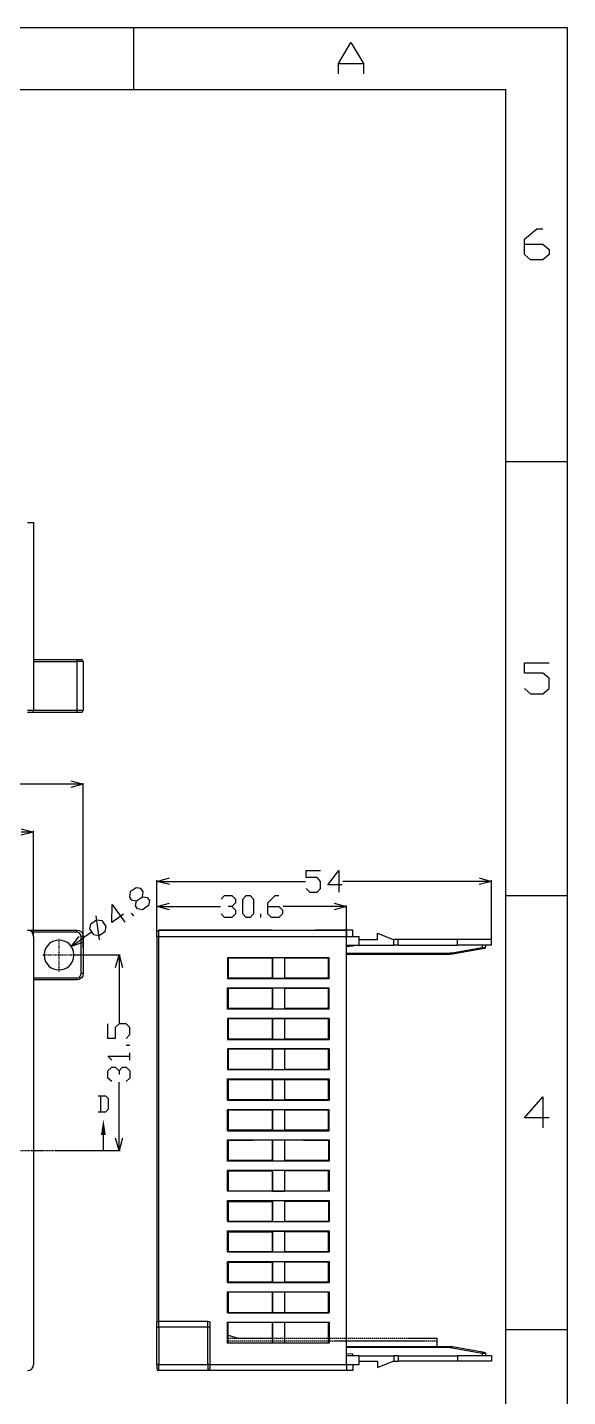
# Model space of a CAD drawing. Header units: millimetres. Extents: x 119 to 713, y -184 to 236.
# Drawn here: x 626.3 to 713.5, y 15.1 to 235.9 of the extents above; entities that cross this region are included whole.
import ezdxf

# ---------------------------------------------------------------- set-up
doc = ezdxf.new("R2010")
doc.units = ezdxf.units.MM
doc.linetypes.add('PDF_IMPORT', pattern=[1, 0.8, -0.2])
doc.layers.add('PDF_几何图形', color=7, linetype='Continuous', true_color=0x231f20)
doc.layers.add('PDF_实体填充', color=7, linetype='Continuous', true_color=0x231f20)

msp = doc.modelspace()

# ---------------------------------------------------------------- linework, layer by layer
at = {"layer": 'PDF_几何图形', "color": 7, "lineweight": -3}
for points in [[(119.39, 235.94), (713.49, 235.94)], [(643.48, 225.94), (643.48, 235.94)], [(713.49, -184.08), (713.49, 235.94)], [(676.5, 228.47), (676.5, 230.13), (678.51, 233.49), (680.52, 230.13), (680.52, 228.47)], [(676.5, 230.13), (680.52, 230.13)], [(129.39, 225.94), (703.49, 225.94)], [(703.49, -174.08), (703.49, 225.94)], [(706.5, 200.96), (709.51, 200.96), (710.52, 200.13), (710.52, 199.3), (709.51, 198.47), (707.51, 198.47), (706.5, 199.3), (706.5, 201.79), (708.51, 203.45), (709.51, 203.45)], [(703.49, 165.93), (713.49, 165.93)], [(626.28, 156.07), (627.28, 156.07), (627.28, 125.76), (626.28, 125.76)], [(627.28, 133.97), (634.27, 133.97)], [(627.28, 133.66), (634.27, 133.66), (634.27, 125.76), (627.28, 125.76)], [(635.27, 133.66), (634.27, 133.66), (634.27, 133.97), (634.97, 133.97)], [(635.27, 133.66), (635.27, 125.76), (634.27, 125.76)], [(635.27, 133.66), (635.19, 133.88), (634.97, 133.97)], [(706.5, 129.3), (707.51, 128.42), (709.51, 128.42), (710.52, 129.3), (710.52, 130.95), (709.51, 131.78), (706.5, 131.78), (706.5, 133.44), (710.52, 133.44)], [(627.28, 128.55), (627.28, 125.76)], [(626.98, 125.45), (626.28, 125.45)], [(634.27, 125.76), (634.27, 125.45), (626.98, 125.45)], [(626.98, 125.45), (627.2, 125.54), (627.28, 125.76)], [(634.97, 125.45), (634.27, 125.45)], [(634.97, 125.45), (635.19, 125.54), (635.27, 125.76)], [(633.31, 113.88), (594.27, 113.88)], [(633.31, 114.4), (635.27, 113.88), (633.31, 113.31)], [(635.27, 113.88), (633.31, 113.88)], [(635.27, 87.5), (635.27, 114.05)], [(625.27, 106.67), (627.28, 106.15), (625.27, 105.63)], [(627.28, 106.15), (625.27, 106.15)], [(627.28, 89.38), (627.28, 106.32)], [(671.26, 97.07), (671.87, 96.45), (673.05, 96.45), (673.62, 97.07), (673.62, 98.2), (673.05, 98.81), (671.26, 98.81), (671.26, 99.95), (673.62, 99.95)], [(677.11, 97.63), (674.8, 97.63), (676.54, 99.95), (676.54, 96.45)], [(649.21, 97.68), (647.2, 98.2), (649.21, 98.77)], [(647.2, 89.73), (647.2, 98.38)], [(647.2, 98.2), (649.21, 98.2)], [(649.21, 98.2), (671.17, 98.2)], [(699.21, 98.2), (677.2, 98.2)], [(699.21, 98.77), (701.22, 98.2), (699.21, 97.68)], [(701.22, 98.2), (699.21, 98.2)], [(701.22, 88.86), (701.22, 98.38)], [(644.88, 93.62), (644.05, 93.79), (643.75, 94.23), (643.88, 95.06), (644.84, 95.71), (644.97, 96.54), (644.62, 97.02), (643.83, 97.15), (642.87, 96.5), (642.74, 95.67), (643.05, 95.19), (643.88, 95.06)], [(644.84, 95.71), (645.62, 95.58), (645.97, 95.1), (645.84, 94.32), (644.88, 93.62)], [(657.55, 95.32), (658.11, 95.89), (659.29, 95.89), (659.86, 95.32), (659.86, 94.71), (659.29, 94.14), (658.68, 94.14)], [(665.1, 94.14), (666.89, 94.14), (667.46, 93.57), (667.46, 92.96), (666.89, 92.39), (665.71, 92.39), (665.1, 92.96), (665.1, 94.71), (666.28, 95.89), (666.89, 95.89)], [(703.49, 95.93), (713.49, 95.93)], [(641.82, 92.92), (639.9, 91.56), (639.99, 94.49), (642, 91.61)], [(643.44, 92.61), (643.09, 93.09)], [(649.21, 93.62), (647.2, 94.14), (649.21, 94.66)], [(647.2, 92.04), (647.2, 94.32)], [(647.2, 94.14), (649.21, 94.14)], [(649.21, 94.14), (657.46, 94.14)], [(659.29, 94.14), (659.86, 93.57), (659.86, 92.96), (659.29, 92.39), (658.11, 92.39), (657.55, 92.96)], [(663.97, 92.39), (663.97, 92.96)], [(675.8, 94.14), (667.55, 94.14)], [(675.8, 94.66), (677.81, 94.14), (675.8, 93.62)], [(677.81, 94.14), (675.8, 94.14)], [(677.81, 85.8), (677.81, 94.32)], [(637.94, 88.77), (637.37, 92.66)], [(626.28, 90.3), (634.27, 90.3)], [(627.28, 89.29), (627.19, 89.69), (626.98, 90.03), (626.67, 90.25), (626.28, 90.3)], [(634.27, 90.3), (634.27, 89.99), (627.02, 89.99)], [(627.28, 89.29), (627.28, 20.29)], [(635.32, 88.38), (633.35, 87.68), (634.66, 89.29)], [(633.35, 87.68), (635.01, 88.86)], [(634.27, 90.3), (634.66, 90.25), (635.01, 90.03), (635.23, 89.69), (635.27, 89.29)], [(634.97, 89.29), (634.88, 89.64), (634.62, 89.9), (634.27, 89.99)], [(634.97, 83.31), (634.97, 89.29)], [(635.27, 89.29), (635.27, 83.31), (634.97, 83.31)], [(635.27, 89.29), (634.97, 89.29)], [(636.63, 89.99), (635.01, 88.86)], [(647.2, 89.99), (647.28, 90.21), (647.5, 90.3)], [(647.2, 89.29), (647.2, 89.99)], [(647.5, 89.29), (647.2, 89.29), (647.2, 27.02)], [(647.5, 89.29), (647.5, 90.3), (677.81, 90.3)], [(650.3, 90.3), (647.5, 90.3)], [(647.5, 27.28), (647.5, 89.29), (677.81, 89.29)], [(665.8, 90.3), (650.3, 90.3)], [(677.81, 90.3), (672.79, 90.3)], [(677.81, 90.3), (677.81, 89.29)], [(678.81, 89.29), (678.81, 90.3), (677.81, 90.3)], [(677.81, 20.29), (677.81, 89.29)], [(677.81, 89.29), (679.82, 89.29)], [(677.81, 87.9), (679.82, 87.9), (679.82, 89.29)], [(679.82, 88.81), (682.79, 88.81)], [(682.79, 88.81), (682.79, 89.82), (685.32, 88.81)], [(685.32, 88.81), (685.45, 88.81)], [(685.45, 87.9), (685.45, 88.81)], [(686.15, 87.9), (686.15, 88.81), (685.45, 88.81)], [(695.71, 87.9), (695.71, 88.81), (686.15, 88.81)], [(701.22, 87.9), (701.22, 88.81), (695.71, 88.81)], [(631.3, 86.32), (631.48, 86.32)], [(631.39, 86.24), (631.39, 86.41)], [(633.83, 86.32), (641.26, 86.32)], [(640.51, 84.31), (641.08, 86.32), (641.61, 84.31)], [(641.08, 86.32), (641.08, 84.31)], [(678.81, 87.9), (678.81, 87.72), (677.81, 87.63)], [(677.81, 86.63), (694.53, 86.63)], [(694.53, 86.41), (677.81, 86.41)], [(679.82, 87.9), (685.45, 87.9)], [(686.15, 87.9), (685.45, 87.9)], [(686.15, 87.9), (695.71, 87.9)], [(694.53, 86.41), (694.53, 86.63)], [(694.84, 86.63), (694.53, 86.63)], [(694.88, 86.45), (694.53, 86.41)], [(699.69, 87.9), (699.69, 87.5), (694.84, 86.63)], [(694.88, 86.45), (694.88, 86.54), (694.84, 86.54), (694.84, 86.63)], [(699.73, 87.33), (694.88, 86.45)], [(701.22, 87.9), (695.71, 87.9)], [(699.69, 87.5), (699.91, 87.55), (700.13, 87.55), (700.17, 87.59), (700.21, 87.59)], [(699.73, 87.33), (699.73, 87.5), (699.69, 87.5)], [(700.04, 87.37), (699.73, 87.33)], [(700.13, 87.42), (700.04, 87.37)], [(700.08, 87.42), (700.13, 87.42), (700.21, 87.5), (700.21, 87.59)], [(700.21, 87.9), (700.21, 87.59)], [(641.08, 84.31), (641.08, 75.32)], [(658.59, 85.93), (658.59, 82.48)], [(658.68, 85.8), (658.68, 82.61)], [(665.8, 85.8), (665.8, 82.61)], [(665.84, 85.84), (665.84, 82.57)], [(667.77, 85.84), (667.77, 82.57)], [(667.81, 85.8), (667.81, 82.61)], [(674.88, 82.61), (674.88, 85.8)], [(675.01, 82.48), (675.01, 85.93)], [(627.28, 82.61), (634.27, 82.61)], [(634.27, 82.61), (634.27, 82.31), (627.28, 82.31)], [(634.27, 82.61), (634.62, 82.7), (634.88, 82.96), (634.97, 83.31)], [(635.27, 83.31), (635.23, 82.92), (635.01, 82.61), (634.66, 82.39), (634.27, 82.31)], [(658.59, 81), (675.01, 81), (674.88, 80.91), (667.81, 80.91), (667.76, 80.95), (665.84, 80.95), (665.8, 80.91), (658.68, 80.91)], [(665.8, 80.91), (665.8, 77.72)], [(665.84, 80.95), (665.84, 77.63)], [(667.77, 80.95), (667.77, 77.63)], [(667.81, 80.91), (667.81, 77.72)], [(674.88, 77.72), (674.88, 80.91)], [(675.01, 77.59), (675.01, 80.99)], [(665.84, 77.63), (667.76, 77.63), (667.81, 77.72), (674.88, 77.72), (675.01, 77.59), (658.59, 77.59)], [(658.68, 77.72), (665.8, 77.72), (665.84, 77.63)], [(642.22, 72.87), (642.83, 73.48), (642.83, 74.62), (642.22, 75.23), (641.08, 75.23), (640.47, 74.62), (640.47, 72.87), (639.29, 72.87), (639.29, 75.23)], [(675.01, 76.1), (658.59, 76.1), (658.59, 72.7)], [(658.59, 76.1), (658.68, 76.02)], [(658.68, 76.02), (658.68, 72.79)], [(665.8, 76.02), (665.8, 72.79)], [(665.84, 76.06), (665.84, 72.74)], [(667.77, 76.06), (667.77, 72.74)], [(667.81, 76.02), (667.81, 72.79)], [(642.83, 71.74), (642.22, 71.74)], [(658.59, 72.7), (658.68, 72.79), (665.8, 72.79), (665.84, 72.74)], [(658.59, 72.7), (675.01, 72.7)], [(675.01, 71.21), (658.59, 71.21), (658.59, 67.81)], [(658.59, 71.21), (658.68, 71.13), (658.68, 67.89)], [(665.8, 71.13), (665.8, 67.89)], [(665.84, 72.74), (667.77, 72.74), (667.81, 72.79), (674.88, 72.79)], [(665.84, 71.17), (665.84, 67.85)], [(667.77, 71.17), (667.77, 67.85)], [(667.81, 71.13), (667.81, 67.89)], [(639.9, 69.38), (639.29, 69.99), (642.83, 69.99)], [(642.83, 69.38), (642.83, 70.56)], [(639.9, 65.89), (639.29, 66.45), (639.29, 67.63), (639.9, 68.2), (640.47, 68.2), (641.08, 67.63), (641.08, 67.06)], [(641.08, 67.63), (641.65, 68.2), (642.22, 68.2), (642.83, 67.63), (642.83, 66.45), (642.22, 65.89)], [(675.01, 67.81), (658.59, 67.81), (658.68, 67.89), (665.8, 67.89), (665.84, 67.85)], [(658.59, 66.32), (675.01, 66.32)], [(665.84, 67.85), (667.76, 67.85), (667.81, 67.89), (674.88, 67.89)], [(641.08, 56.8), (641.08, 65.8)], [(665.8, 66.19), (665.8, 63)], [(665.84, 66.24), (665.84, 62.96)], [(667.77, 66.24), (667.77, 62.96)], [(667.81, 66.19), (667.81, 63)], [(637.72, 61.04), (638.94, 61.04), (639.38, 61.48), (639.38, 63.13), (638.94, 63.57), (637.72, 63.57)], [(638.11, 63.57), (638.11, 61.04)], [(658.59, 62.92), (675.01, 62.92)], [(658.68, 63), (665.8, 63), (665.84, 62.96)], [(665.84, 62.96), (667.76, 62.96), (667.81, 63), (674.88, 63)], [(710.52, 60.08), (706.5, 60.08), (709.51, 63.44), (709.51, 58.42)], [(658.59, 61.39), (675.01, 61.39), (674.88, 61.3), (667.81, 61.3), (667.77, 61.34), (665.84, 61.34), (665.8, 61.3), (658.68, 61.3)], [(658.59, 57.98), (675.01, 57.98), (675.01, 61.39)], [(665.8, 61.3), (665.8, 58.11)], [(665.84, 61.34), (665.84, 58.07)], [(667.77, 61.34), (667.77, 58.07)], [(667.81, 61.3), (667.81, 58.11)], [(675.01, 57.98), (674.88, 58.11), (674.88, 61.3)], [(658.68, 58.11), (665.8, 58.11), (665.84, 58.07)], [(665.84, 58.07), (667.77, 58.07), (667.81, 58.11), (674.88, 58.11)], [(638.55, 54.79), (638.55, 57.28)], [(641.61, 56.8), (641.08, 54.79), (640.51, 56.8)], [(641.08, 54.79), (641.08, 56.8)], [(658.59, 56.5), (658.68, 56.41), (658.68, 53.22)], [(658.59, 53.09), (658.59, 56.5)], [(658.59, 56.5), (675.01, 56.5)], [(665.8, 56.41), (665.8, 53.22)], [(665.84, 56.45), (665.84, 53.13)], [(667.77, 56.45), (667.77, 53.13)], [(667.81, 56.41), (667.81, 53.22)], [(674.88, 56.41), (675.01, 56.5), (675.01, 53.09)], [(674.88, 56.41), (674.88, 53.22)], [(626.41, 54.79), (626.41, 54.84)], [(627.02, 54.79), (627.02, 54.84)], [(627.68, 54.79), (628.94, 54.79)], [(629.6, 54.79), (629.6, 54.84)], [(630.21, 54.79), (630.21, 54.84)], [(630.86, 54.79), (632.13, 54.79)], [(631.3, 54.79), (641.26, 54.79)], [(632.74, 54.79), (632.74, 54.84)], [(633.4, 54.79), (633.4, 54.84)], [(634.01, 54.79), (635.27, 54.79)], [(635.93, 54.79), (635.93, 54.84)], [(636.58, 54.79), (636.58, 54.84)], [(637.2, 54.79), (638.55, 54.79)], [(658.59, 48.2), (658.59, 51.61)], [(658.59, 51.61), (658.68, 51.52)], [(658.59, 51.61), (675.01, 51.61)], [(658.68, 51.52), (658.68, 48.29), (658.59, 48.2)], [(658.68, 51.52), (665.8, 51.52)], [(674.88, 51.52), (667.81, 51.52), (667.77, 51.56), (665.84, 51.56), (665.8, 51.52)], [(665.8, 51.52), (665.8, 48.29)], [(665.84, 51.56), (665.84, 48.24)], [(667.77, 51.56), (667.77, 48.24)], [(667.81, 51.52), (667.81, 48.29)], [(674.88, 48.29), (674.88, 51.52), (675.01, 51.61), (675.01, 48.2)], [(667.76, 48.24), (667.81, 48.29), (674.88, 48.29), (675.01, 48.2), (658.59, 48.2)], [(658.59, 46.71), (658.68, 46.58)], [(658.59, 43.31), (658.59, 46.71)], [(658.59, 46.71), (675.01, 46.71)], [(658.68, 46.58), (658.68, 43.4), (658.59, 43.31)], [(658.68, 48.29), (665.8, 48.29), (665.84, 48.24), (667.76, 48.24)], [(658.68, 46.58), (665.8, 46.58)], [(674.88, 46.58), (667.81, 46.58), (667.76, 46.67), (665.84, 46.67), (665.8, 46.58)], [(665.8, 46.58), (665.8, 43.4)], [(665.84, 46.67), (665.84, 43.35)], [(667.77, 46.67), (667.77, 43.35)], [(667.81, 46.58), (667.81, 43.4)], [(675.01, 46.71), (674.88, 46.58)], [(674.88, 46.58), (674.88, 43.4)], [(675.01, 46.71), (675.01, 43.31)], [(658.59, 43.31), (675.01, 43.31)], [(658.68, 43.4), (665.8, 43.4), (665.84, 43.35), (667.76, 43.35)], [(667.76, 43.35), (667.81, 43.4), (674.88, 43.4)], [(675.01, 43.31), (674.88, 43.4)], [(658.59, 41.82), (675.01, 41.82)], [(658.68, 41.69), (665.8, 41.69)], [(674.88, 41.69), (667.81, 41.69), (667.77, 41.74), (665.84, 41.74), (665.8, 41.69)], [(665.8, 41.69), (665.8, 38.5)], [(665.84, 41.74), (665.84, 38.46)], [(667.77, 41.74), (667.77, 38.46)], [(667.81, 41.69), (667.81, 38.5)], [(658.59, 38.42), (675.01, 38.42)], [(658.68, 38.5), (665.8, 38.5), (665.84, 38.46), (667.77, 38.46)], [(667.77, 38.46), (667.81, 38.5), (674.88, 38.5)], [(658.59, 36.89), (675.01, 36.89)], [(658.68, 36.8), (665.8, 36.8)], [(674.88, 36.8), (667.81, 36.8), (667.76, 36.85), (665.84, 36.85), (665.8, 36.8)], [(665.8, 36.8), (665.8, 33.61)], [(665.84, 36.84), (665.84, 33.53)], [(667.77, 36.84), (667.77, 33.53)], [(667.81, 36.8), (667.81, 33.61)], [(658.59, 33.48), (675.01, 33.48)], [(658.68, 33.61), (665.8, 33.61), (665.84, 33.53), (667.76, 33.53)], [(667.76, 33.53), (667.81, 33.61), (674.88, 33.61)], [(665.8, 31.91), (658.68, 31.91), (658.59, 32), (675.01, 32)], [(658.68, 31.91), (658.68, 28.68), (658.59, 28.59), (658.59, 32)], [(674.88, 31.91), (667.81, 31.91), (667.76, 31.95), (665.84, 31.95), (665.8, 31.91)], [(665.8, 31.91), (665.8, 28.68)], [(665.84, 31.95), (665.84, 28.63)], [(667.77, 31.95), (667.77, 28.63)], [(667.81, 31.91), (667.81, 28.68)], [(647.2, 26.28), (647.5, 26.28), (647.5, 27.28)], [(647.2, 27.02), (647.28, 27.19), (647.5, 27.28)], [(647.2, 26.28), (647.2, 27.02)], [(647.5, 27.28), (655.41, 27.28)], [(655.41, 26.28), (655.41, 27.28)], [(655.41, 27.28), (655.62, 27.19), (655.71, 27.02)], [(655.71, 27.02), (655.71, 26.28)], [(658.59, 28.59), (675.01, 28.59)], [(675.01, 23.7), (674.88, 23.79), (674.88, 27.02), (675.01, 27.11), (675.01, 23.7), (658.59, 23.7), (658.68, 23.79), (665.8, 23.79), (665.84, 23.74), (667.76, 23.74), (667.81, 23.79), (674.88, 23.79)], [(665.8, 27.02), (658.68, 27.02), (658.59, 27.11), (675.01, 27.11)], [(658.59, 23.7), (658.59, 27.11)], [(658.68, 28.68), (665.8, 28.68), (665.84, 28.63), (667.77, 28.63)], [(658.68, 23.79), (658.68, 27.02)], [(674.88, 27.02), (667.81, 27.02), (667.76, 27.06), (665.84, 27.06), (665.8, 27.02)], [(665.8, 27.02), (665.8, 23.79)], [(665.84, 27.06), (665.84, 23.74)], [(667.77, 28.63), (667.81, 28.68), (674.88, 28.68)], [(667.77, 27.06), (667.77, 23.74)], [(667.81, 27.02), (667.81, 23.79)], [(647.2, 20.29), (647.2, 26.28)], [(655.41, 26.28), (647.5, 26.28)], [(647.5, 26.28), (647.5, 20.29)], [(655.71, 20.29), (655.41, 20.29), (655.41, 26.28)], [(655.71, 26.28), (655.41, 26.28)], [(655.71, 26.28), (655.71, 20.29)], [(658.68, 25.01), (660.3, 24.49), (665.8, 24.49)], [(692.4, 24.49), (692.4, 23.18)], [(703.49, 25.93), (713.49, 25.93)], [(677.81, 23.18), (694.53, 23.18)], [(694.53, 23), (677.81, 23)], [(694.53, 23), (694.53, 23.18)], [(694.53, 23.18), (694.88, 23.18)], [(694.53, 23), (694.67, 23), (694.84, 22.96)], [(694.84, 22.96), (694.84, 23.04), (694.88, 23.09), (694.88, 23.18)], [(694.84, 22.96), (699.69, 22.08), (699.69, 21.69)], [(694.88, 23.18), (699.73, 22.3)], [(699.69, 22.08), (699.73, 22.13), (699.73, 22.3)], [(699.73, 22.3), (700.04, 22.22)], [(700.04, 22.22), (700.13, 22.22)], [(700.21, 22.04), (700.21, 22.08), (700.08, 22.22)], [(626.28, 19.29), (626.67, 19.38), (626.98, 19.59), (627.19, 19.9), (627.28, 20.29)], [(647.5, 19.29), (647.5, 20.29), (647.2, 20.29), (647.2, 19.59)], [(647.5, 20.29), (655.41, 20.29)], [(655.41, 20.29), (655.41, 19.29), (647.5, 19.29)], [(655.71, 20.29), (677.81, 20.29)], [(655.71, 20.29), (655.71, 19.59)], [(678.81, 21.69), (678.81, 21.91), (677.81, 22)], [(677.81, 20.29), (679.82, 20.29), (679.82, 21.69), (677.81, 21.69)], [(677.81, 20.29), (677.81, 19.29)], [(678.81, 20.29), (678.81, 19.29), (677.81, 19.29)], [(679.82, 21.69), (685.45, 21.69)], [(679.82, 20.82), (682.79, 20.82)], [(682.79, 20.82), (682.79, 19.81), (685.32, 20.82), (685.45, 20.82)], [(685.45, 21.69), (685.45, 20.82), (686.15, 20.82)], [(686.15, 21.69), (685.45, 21.69)], [(686.15, 21.69), (686.15, 20.82)], [(695.71, 21.69), (695.71, 20.82), (686.15, 20.82)], [(686.15, 21.69), (695.71, 21.69)], [(701.22, 21.69), (701.22, 20.82), (695.71, 20.82)], [(701.22, 21.69), (695.71, 21.69)], [(700.21, 22.04), (700.21, 21.69)], [(647.2, 19.59), (647.28, 19.38), (647.5, 19.29)], [(648.68, 19.29), (647.5, 19.29)], [(650.3, 19.29), (648.68, 19.29)], [(672.79, 19.29), (652.09, 19.29)], [(655.41, 19.29), (655.62, 19.38), (655.71, 19.59)], [(677.81, 19.29), (655.41, 19.29)], [(677.81, 19.29), (672.79, 19.29)]]:
    msp.add_lwpolyline(points, dxfattribs=at)
for points in [[(661.61, 92.39), (661.04, 92.96), (661.04, 95.32), (661.61, 95.89), (662.22, 95.89), (662.79, 95.32), (662.79, 92.96), (662.22, 92.39)], [(637.85, 89.42), (637.02, 89.56), (636.37, 90.52), (636.5, 91.35), (637.46, 92), (638.29, 91.87), (638.94, 90.91), (638.81, 90.08)], [(658.68, 85.8), (658.59, 85.93), (675.01, 85.93), (674.88, 85.8), (667.81, 85.8), (667.76, 85.84), (665.84, 85.84), (665.8, 85.8)], [(665.84, 82.57), (667.76, 82.57), (667.81, 82.61), (674.88, 82.61), (675.01, 82.48), (658.59, 82.48), (658.68, 82.61), (665.8, 82.61)], [(658.59, 81), (658.68, 80.91), (658.68, 77.72), (658.59, 77.59)], [(675.01, 72.7), (674.88, 72.79), (674.88, 76.02), (675.01, 76.1)], [(675.01, 67.81), (674.88, 67.89), (674.88, 71.13), (675.01, 71.21)], [(658.59, 66.32), (658.68, 66.19), (658.68, 63), (658.59, 62.92)], [(675.01, 62.92), (674.88, 63), (674.88, 66.19), (675.01, 66.32)], [(658.59, 61.39), (658.68, 61.3), (658.68, 58.11), (658.59, 57.98)], [(667.76, 53.13), (667.81, 53.22), (674.88, 53.22), (675.01, 53.09), (658.59, 53.09), (658.68, 53.22), (665.8, 53.22), (665.84, 53.13)], [(658.59, 41.82), (658.68, 41.69), (658.68, 38.5), (658.59, 38.42)], [(675.01, 38.42), (674.88, 38.5), (674.88, 41.69), (675.01, 41.82)], [(658.59, 36.89), (658.68, 36.8), (658.68, 33.61), (658.59, 33.48)], [(675.01, 33.48), (674.88, 33.61), (674.88, 36.8), (675.01, 36.89)], [(675.01, 28.59), (674.88, 28.68), (674.88, 31.91), (675.01, 32)]]:
    msp.add_lwpolyline(points, close=True, dxfattribs=at)
at = {"layer": 'PDF_几何图形', "color": 7, "linetype": 'PDF_IMPORT', "lineweight": -3, "ltscale": 0.033333}
msp.add_lwpolyline([(631.39, 83.66), (631.39, 88.94)], dxfattribs=at)
at = {"layer": 'PDF_几何图形', "color": 7, "linetype": 'PDF_IMPORT', "lineweight": -3, "ltscale": 0.032514}
msp.add_lwpolyline([(628.77, 86.32), (634.01, 86.32)], dxfattribs=at)
at = {"layer": 'PDF_几何图形', "color": 7, "linetype": 'PDF_IMPORT', "lineweight": -3, "ltscale": 0.175833}
msp.add_lwpolyline([(539.29, 54.79), (635.27, 54.79)], dxfattribs=at)
at = {"layer": 'PDF_几何图形', "color": 7, "linetype": 'PDF_IMPORT', "lineweight": -3, "ltscale": 0.278333}
for points in [[(658.68, 24.49), (692.4, 24.49)], [(692.4, 24.01), (658.68, 24.01)]]:
    msp.add_lwpolyline(points, dxfattribs=at)
at = {"layer": 'PDF_几何图形', "color": 7, "lineweight": -3}
for centre, radius, start, end in [((666.78, -1408.13), 1484.17, 89.68727, 90.31273), ((666.78, -1413.02), 1484.17, 89.68727, 90.31273), ((666.78, -1417.96), 1484.17, 89.68727, 90.31273), ((666.78, -1409.64), 1466.07, 89.68341, 90.31659)]:
    msp.add_arc(centre, radius, start, end, dxfattribs=at)
for points in [[(633.79, 86.32), (633.66, 89.51), (629.11, 89.48), (628.99, 86.32)], [(628.99, 86.32), (629.07, 83.16), (633.7, 83.11), (633.79, 86.32)], [(700.21, 22.04), (699.87, 22.02), (700.02, 22.12), (699.69, 22.08)]]:
    msp.add_open_spline(points, degree=3, dxfattribs=at)
at = {"layer": 'PDF_实体填充', "color": 7, "lineweight": -3, "transparency": 33554559}
msp.add_solid([(638.16, 57.28), (638.55, 59.82), (638.94, 57.28)], dxfattribs=at)

doc.saveas('drawing.dxf')
